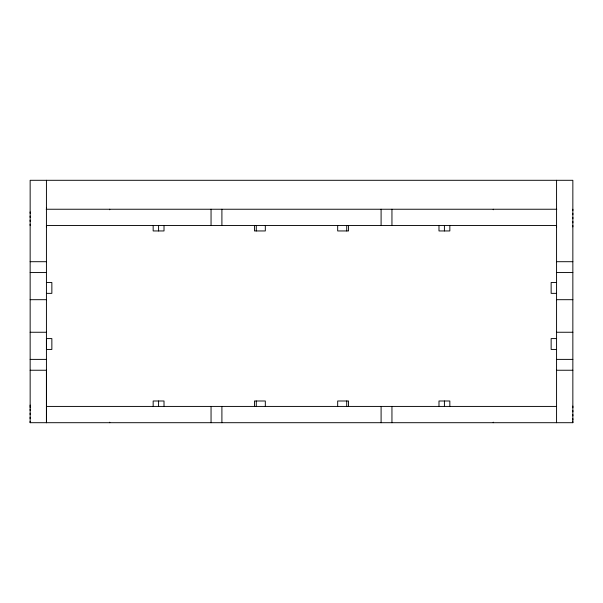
<?xml version="1.0" encoding="UTF-8"?>
<svg xmlns="http://www.w3.org/2000/svg" width="603" height="603" viewBox="0 0 603 603"><rect width="100%" height="100%" fill="white"/><g stroke="black" fill="none" stroke-linecap="round" stroke-linejoin="round"><path stroke-width="0.9" d="M30.15 422.703L30.15 180.297L572.85 180.297L572.85 422.703L30.15 422.703L30.15 421.346M30.15 418.633L30.15 417.276M30.15 414.547L30.15 413.206M30.15 410.492L30.15 409.135M30.15 407.44L30.15 405.065M30.15 224.165L30.15 225.507M30.15 221.452L30.15 220.095M30.15 217.397L30.15 216.025M30.15 213.311L30.15 211.954M46.431 349.212L46.431 338.848M46.431 209.241L46.431 207.432M556.569 226.879L556.569 225.522L46.431 225.522L46.431 226.879M572.85 419.99L572.85 418.633M572.85 415.919L572.85 414.562M572.85 411.849L572.85 410.492M572.85 407.779L572.85 406.083M572.85 226.879L572.85 225.507M572.85 222.809L572.85 221.452M572.85 218.738L572.85 217.381M572.85 214.668L572.85 213.311M572.85 210.598L572.85 209.241M46.205 209.241L556.795 209.241M30.15 261.702L46.431 261.702M556.569 261.702L572.85 261.702M30.15 272.556L46.431 272.556M556.569 272.556L572.85 272.556M46.431 282.506L51.858 282.506L51.858 293.36L46.431 293.36M556.569 282.506L551.142 282.506L551.142 293.36L556.569 293.36M30.15 299.691L46.431 299.691M556.569 299.691L572.85 299.691M30.15 332.253L46.431 332.253M556.569 332.253L572.85 332.253M46.431 338.584L51.858 338.584L51.858 349.439L46.431 349.439M556.569 338.584L551.142 338.584L551.142 349.439L556.569 349.439M30.15 359.388L46.431 359.388M556.569 359.388L572.85 359.388M30.15 370.242L46.431 370.242L46.431 422.703L46.431 180.297M556.569 370.242L572.85 370.242M46.431 406.422L556.569 406.422M572.85 421.685L572.85 422.703M556.569 180.297L556.569 422.703M493.254 209.241L493.254 209.754M493.254 422.19L493.254 422.703M449.838 225.522L449.838 230.949L438.984 230.949L438.984 225.522M449.838 406.422L449.838 400.995L438.984 400.995L438.984 406.422M444.411 225.522L444.411 230.949M444.411 400.995L444.411 406.422M391.95 209.241L391.95 225.522M391.95 406.422L391.95 422.703M381.096 209.241L381.096 225.522M381.096 406.422L381.096 422.703M348.534 225.522L348.534 230.949L337.68 230.949L337.68 225.522M348.534 406.422L348.534 400.995L337.68 400.995L337.68 406.422M346.725 225.522L346.725 230.949M346.725 400.995L346.725 406.422M265.32 225.522L265.32 230.949L254.466 230.949L254.466 225.522M265.32 406.422L265.32 400.995L254.466 400.995L254.466 406.422M256.275 225.522L256.275 230.949M256.275 400.995L256.275 406.422M221.904 209.241L221.904 225.522M221.904 406.422L221.904 422.703M211.05 209.241L211.05 225.522M211.05 406.422L211.05 422.703M164.016 225.522L164.016 230.949L153.162 230.949L153.162 225.522M164.016 406.422L164.016 400.995L153.162 400.995L153.162 406.422M158.589 225.522L158.589 230.949M158.589 400.995L158.589 406.422M109.746 209.241L109.746 209.754M109.746 422.19L109.746 422.703"/></g></svg>
